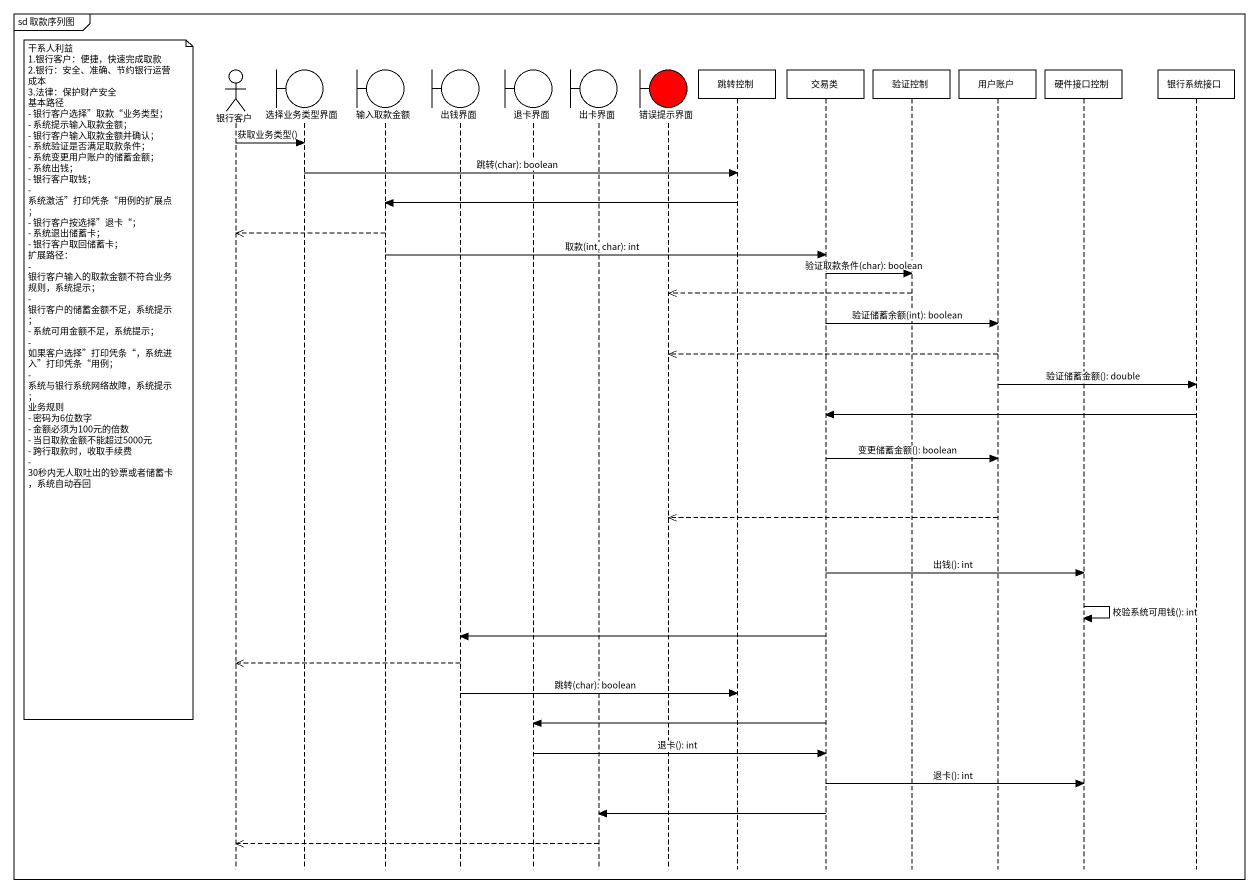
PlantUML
@startuml
mainframe sd 取款序列图
hide footbox
actor 银行客户
boundary 选择业务类型界面
boundary 输入取款金额
boundary 出钱界面
boundary 退卡界面
boundary 出卡界面
boundary 错误提示界面 #FF0000
participant 跳转控制
participant 交易类
participant 验证控制
participant 用户账户
participant 硬件接口控制
participant 银行系统接口

银行客户 -> 选择业务类型界面 : 获取业务类型()
选择业务类型界面 -> 跳转控制 : 跳转(char): boolean
跳转控制 -> 输入取款金额
输入取款金额 -->> 银行客户
输入取款金额 -> 交易类 : 取款(int, char): int
交易类 -> 验证控制 : 验证取款条件(char): boolean
验证控制 -->> 错误提示界面
交易类 -> 用户账户 : 验证储蓄余额(int): boolean
用户账户 -->> 错误提示界面
note left of 银行客户
  干系人利益
  1.银行客户：便捷，快速完成取款
  2.银行：安全、准确、节约银行运营成本
  3.法律：保护财产安全
  基本路径
  - 银行客户选择”取款“业务类型；
  - 系统提示输入取款金额；
  - 银行客户输入取款金额并确认；
  - 系统验证是否满足取款条件；
  - 系统变更用户账户的储蓄金额；
  - 系统出钱；
  - 银行客户取钱；
  - 系统激活”打印凭条“用例的扩展点；
  - 银行客户按选择”退卡“；
  - 系统退出储蓄卡；
  - 银行客户取回储蓄卡；
  扩展路径：
  - 银行客户输入的取款金额不符合业务规则，系统提示；
  - 银行客户的储蓄金额不足，系统提示；
  - 系统可用金额不足，系统提示；
  - 如果客户选择”打印凭条“，系统进入”打印凭条“用例；
  - 系统与银行系统网络故障，系统提示；
  业务规则
  - 密码为6位数字
  - 金额必须为100元的倍数
  - 当日取款金额不能超过5000元
  - 跨行取款时，收取手续费
  - 30秒内无人取吐出的钞票或者储蓄卡，系统自动吞回
end note
用户账户 -> 银行系统接口 : 验证储蓄金额(): double
银行系统接口 -> 交易类
交易类 -> 用户账户 : 变更储蓄金额(): boolean
用户账户 -->> 错误提示界面
交易类 -> 硬件接口控制 : 出钱(): int
硬件接口控制 -> 硬件接口控制 : 校验系统可用钱(): int
交易类 -> 出钱界面
出钱界面 -->> 银行客户
出钱界面 -> 跳转控制 : 跳转(char): boolean
交易类 -> 退卡界面
退卡界面 -> 交易类 : 退卡(): int
交易类 -> 硬件接口控制 : 退卡(): int
交易类 -> 出卡界面
出卡界面 -->> 银行客户
@enduml
